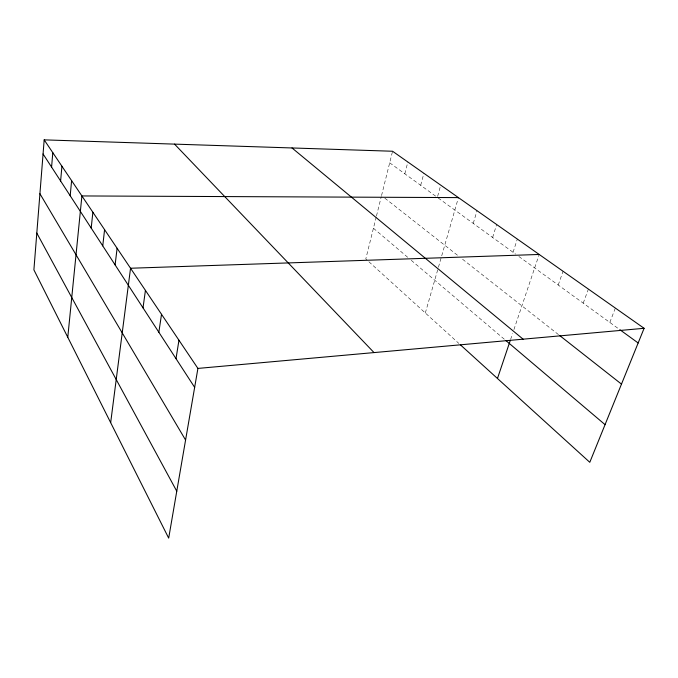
<?xml version="1.0" encoding="UTF-8"?>
<svg xmlns="http://www.w3.org/2000/svg" width="678" height="678" viewBox="0 0 678 678"><rect width="100%" height="100%" fill="white"/><g stroke="black" fill="none" stroke-linecap="round" stroke-linejoin="round"><path stroke-width="0.51" stroke-dasharray="3.39 2.54" d="M376.222 217.011L365.798 258.945L368.112 261.047M376.476 215.985L381.29 196.595M381.545 195.578L392.562 151.245M404.825 173.805L407.859 162.017M420.691 185.306L423.894 173.305M437.632 196.366L440.725 185.153M425.318 312.982L438.158 268.217M438.446 267.217L458.421 197.603M473.244 223.409L477.032 210.705M492.626 237.461L496.643 224.511M513.068 252.284L517.331 239.071M510.593 339.466L512.593 333.542M513.924 329.584L539.196 254.462M558.223 285.023L563.054 271.259M583.224 303.151L588.394 289.099M609.819 322.431L615.361 308.075M389.681 162.822L436.513 196.781M438.183 197.984L515.56 254.089M518.882 256.496L618.989 329.076M384.816 198.146L458.514 256.055M462.565 259.242L558.731 334.805M373.425 228.24L408.131 257.657M411.258 260.318L505.246 340.009M368.883 261.742L458.811 343.39"/><path stroke-width="1.02" d="M44.18 139.863L33.9 269.861L168.686 538.137L197.917 368.417L44.18 139.863L392.562 151.245L644.1 328.305L589.792 462.303L460.345 344.78M51.587 167.102L52.799 152.669M60.613 181.001L61.927 166.237M70.19 195.739L71.605 180.636M67.775 337.288L81.902 195.942L458.421 197.603M91.191 228.079L92.878 212.248M102.751 245.877L104.582 229.656M115.107 264.895L117.108 248.275M110.667 422.648L130.54 268.242L539.196 254.462M143.016 307.871L145.431 290.379M158.855 332.262L161.517 314.304M176.009 358.679L178.958 340.229M497.466 378.485L510.263 340.458M197.917 368.417L644.1 328.305M619.819 329.678L638.159 342.975M559.562 335.457L621.48 384.112M292.006 147.957L523.119 339.186M506.051 340.695L605.056 424.648M174.534 144.117L374.027 352.585M43.061 153.974L194.654 387.375M39.926 193.722L185.586 440.047M36.807 233.088L176.772 491.219"/></g></svg>
